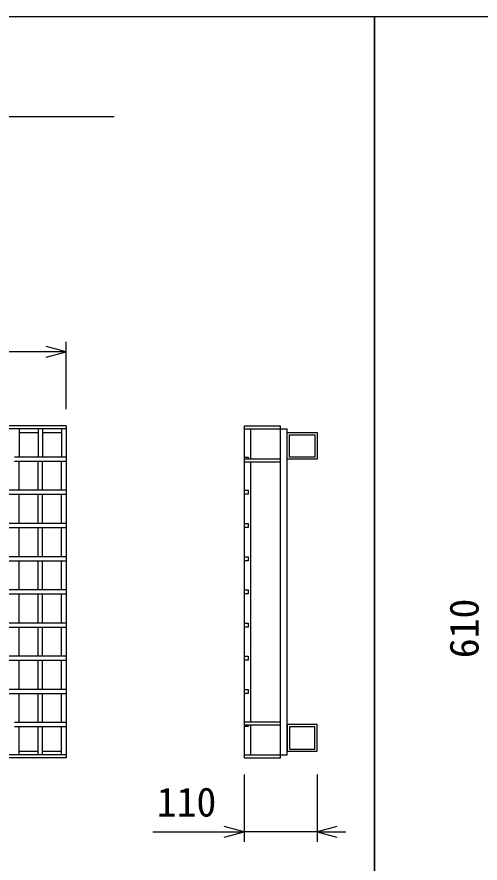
# Model space of a CAD drawing. Units: millimetres, scale not verified. Extents: x -25200 to 25200, y -8910 to 8910.
# Drawn here: x -13701 to -13003, y -3852 to -2577 of the extents above; entities that cross this region are included whole.
import ezdxf
from ezdxf.enums import TextEntityAlignment as Align

# ---------------------------------------------------------------- set-up
doc = ezdxf.new("R2010")
doc.units = ezdxf.units.MM
doc.header["$LTSCALE"] = 30
for name, color, linetype, lineweight in [('0-0_DIM', 7, 'Continuous', 25), ('0-2_HATCH', 6, 'Continuous', 25), ('0-7_TXT', 7, 'Continuous', 25)]:
    doc.layers.add(name, color=color, linetype=linetype, lineweight=lineweight)
doc.styles.add('ＭＳ ゴシック', font='')
doc.styles.get('ＭＳ ゴシック').set_extended_font_data('MS Gothic')

msp = doc.modelspace()

# ---------------------------------------------------------------- linework, layer by layer
at = {"layer": '0-0_DIM'}
for p, q in [((-13627.21, -3168.32), (-13627.21, -3066.73)), ((-13627.21, -3081.73), (-14622.21, -3081.73)), ((-13358.87, -3718.76), (-13358.87, -3820.35)), ((-13248.87, -3718.76), (-13248.87, -3820.35)), ((-13496.48, -3805.35), (-13358.87, -3805.35)), ((-13248.87, -3805.35), (-13358.87, -3805.35)), ((-13248.87, -3805.35), (-13205.4, -3805.35))]:
    msp.add_line(p, q, dxfattribs=at)
for points in [[(-13657.21, -3089.77), (-13627.21, -3081.73), (-13657.21, -3073.69)], [(-13388.87, -3813.39), (-13358.87, -3805.35), (-13388.87, -3797.31)], [(-13218.87, -3797.31), (-13248.87, -3805.35), (-13218.87, -3813.39)]]:
    msp.add_lwpolyline(points, dxfattribs=at)
at = {"layer": '0-2_HATCH'}
for p, q in [((-13627.21, -3193.54), (-14622.21, -3193.54)), ((-13627.21, -3198.04), (-14622.21, -3198.04)), ((-13697.78, -3198.04), (-13697.78, -3240.54)), ((-13669.5, -3198.04), (-13669.5, -3240.54)), ((-13662.5, -3198.04), (-13662.5, -3240.54)), ((-13634.21, -3198.04), (-13634.21, -3240.54)), ((-13627.21, -3193.54), (-13627.21, -3693.54)), ((-13358.87, -3193.54), (-13358.87, -3693.54)), ((-13358.87, -3193.54), (-13303.87, -3193.54)), ((-13358.87, -3198.04), (-13293.87, -3198.04)), ((-13348.87, -3243.04), (-13348.87, -3198.04)), ((-13293.87, -3689.04), (-13293.87, -3198.04)), ((-13697.78, -3203.54), (-13669.5, -3203.54)), ((-13662.5, -3203.54), (-13634.21, -3203.54)), ((-13627.21, -3240.54), (-13704.78, -3240.54)), ((-13704.78, -3246.54), (-13627.21, -3246.54)), ((-13697.78, -3290.54), (-13697.78, -3246.54)), ((-13669.5, -3290.54), (-13669.5, -3246.54)), ((-13662.5, -3290.54), (-13662.5, -3246.54)), ((-13634.21, -3290.54), (-13634.21, -3246.54)), ((-13358.87, -3243.04), (-13303.87, -3243.04)), ((-13358.87, -3247.54), (-13303.87, -3247.54)), ((-13348.87, -3639.54), (-13348.87, -3247.54)), ((-13627.21, -3290.54), (-14622.21, -3290.54)), ((-14622.21, -3296.54), (-13627.21, -3296.54)), ((-13697.78, -3340.54), (-13697.78, -3296.54)), ((-13669.5, -3340.54), (-13669.5, -3296.54)), ((-13662.5, -3340.54), (-13662.5, -3296.54)), ((-13634.21, -3340.54), (-13634.21, -3296.54)), ((-13627.21, -3340.54), (-14622.21, -3340.54)), ((-14622.21, -3346.54), (-13627.21, -3346.54)), ((-13697.78, -3390.54), (-13697.78, -3346.54)), ((-13669.5, -3390.54), (-13669.5, -3346.54)), ((-13662.5, -3390.54), (-13662.5, -3346.54)), ((-13634.21, -3390.54), (-13634.21, -3346.54)), ((-13627.21, -3390.54), (-14622.21, -3390.54)), ((-14622.21, -3396.54), (-13627.21, -3396.54)), ((-13697.78, -3440.54), (-13697.78, -3396.54)), ((-13669.5, -3440.54), (-13669.5, -3396.54)), ((-13662.5, -3440.54), (-13662.5, -3396.54)), ((-13634.21, -3440.54), (-13634.21, -3396.54)), ((-13627.21, -3440.54), (-14622.21, -3440.54)), ((-14622.21, -3446.54), (-13627.21, -3446.54)), ((-13697.78, -3490.54), (-13697.78, -3446.54)), ((-13669.5, -3490.54), (-13669.5, -3446.54)), ((-13662.5, -3490.54), (-13662.5, -3446.54)), ((-13634.21, -3490.54), (-13634.21, -3446.54)), ((-13627.21, -3490.54), (-14622.21, -3490.54)), ((-14622.21, -3496.54), (-13627.21, -3496.54)), ((-13697.78, -3540.54), (-13697.78, -3496.54)), ((-13669.5, -3540.54), (-13669.5, -3496.54)), ((-13662.5, -3540.54), (-13662.5, -3496.54)), ((-13634.21, -3540.54), (-13634.21, -3496.54)), ((-13627.21, -3540.54), (-14622.21, -3540.54)), ((-14622.21, -3546.54), (-13627.21, -3546.54)), ((-13697.78, -3590.54), (-13697.78, -3546.54)), ((-13669.5, -3590.54), (-13669.5, -3546.54)), ((-13662.5, -3590.54), (-13662.5, -3546.54)), ((-13634.21, -3590.54), (-13634.21, -3546.54)), ((-13627.21, -3590.54), (-14622.21, -3590.54)), ((-14622.21, -3596.54), (-13627.21, -3596.54)), ((-13697.78, -3640.54), (-13697.78, -3596.54)), ((-13669.5, -3640.54), (-13669.5, -3596.54)), ((-13662.5, -3640.54), (-13662.5, -3596.54)), ((-13634.21, -3640.54), (-13634.21, -3596.54)), ((-13627.21, -3640.54), (-13704.78, -3640.54)), ((-13358.87, -3639.54), (-13303.87, -3639.54)), ((-13358.87, -3644.04), (-13303.87, -3644.04)), ((-13348.87, -3689.04), (-13348.87, -3644.04)), ((-13704.78, -3646.54), (-13627.21, -3646.54)), ((-13697.78, -3689.04), (-13697.78, -3646.54)), ((-13669.5, -3689.04), (-13669.5, -3646.54)), ((-13662.5, -3689.04), (-13662.5, -3646.54)), ((-13634.21, -3689.04), (-13634.21, -3646.54)), ((-13697.78, -3683.54), (-13669.5, -3683.54)), ((-13662.5, -3683.54), (-13634.21, -3683.54)), ((-13627.21, -3689.04), (-14622.21, -3689.04)), ((-13627.21, -3693.54), (-14622.21, -3693.54)), ((-13358.87, -3689.04), (-13293.87, -3689.04))]:
    msp.add_line(p, q, dxfattribs=at)
for points in [[(-13358.87, -3693.54), (-13303.87, -3693.54), (-13303.87, -3193.54)], [(-13358.87, -3240.54), (-13352.87, -3240.54), (-13352.87, -3243.04)], [(-13358.87, -3290.54), (-13352.87, -3290.54), (-13352.87, -3296.54), (-13358.87, -3296.54)], [(-13358.87, -3340.54), (-13352.87, -3340.54), (-13352.87, -3346.54), (-13358.87, -3346.54)], [(-13358.87, -3390.54), (-13352.87, -3390.54), (-13352.87, -3396.54), (-13358.87, -3396.54)], [(-13358.87, -3440.54), (-13352.87, -3440.54), (-13352.87, -3446.54), (-13358.87, -3446.54)], [(-13358.87, -3490.54), (-13352.87, -3490.54), (-13352.87, -3496.54), (-13358.87, -3496.54)], [(-13358.87, -3540.54), (-13352.87, -3540.54), (-13352.87, -3546.54), (-13358.87, -3546.54)], [(-13358.87, -3590.54), (-13352.87, -3590.54), (-13352.87, -3596.54), (-13358.87, -3596.54)], [(-13352.87, -3644.04), (-13352.87, -3646.54), (-13358.87, -3646.54)]]:
    msp.add_lwpolyline(points, dxfattribs=at)
for points in [[(-13293.87, -3203.54), (-13248.87, -3203.54), (-13248.87, -3243.54), (-13293.87, -3243.54)], [(-13290.67, -3206.74), (-13252.07, -3206.74), (-13252.07, -3240.34), (-13290.67, -3240.34)], [(-13293.87, -3683.54), (-13248.87, -3683.54), (-13248.87, -3643.54), (-13293.87, -3643.54)], [(-13290.67, -3680.34), (-13252.07, -3680.34), (-13252.07, -3646.74), (-13290.67, -3646.74)]]:
    msp.add_lwpolyline(points, close=True, dxfattribs=at)
at = {"layer": '0-7_TXT'}
msp.add_line((-14570.17, -2727.21), (-13554.58, -2727.21), dxfattribs=at)
for points in [[(-14962.38, -5027.21), (-13162.38, -5027.21), (-13162.38, -2577.21), (-14962.38, -2577.21)], [(-13162.38, -5127.21), (-11362.38, -5127.21), (-11362.38, -2577.21), (-13162.38, -2577.21)]]:
    msp.add_lwpolyline(points, close=True, dxfattribs=at)

# ---------------------------------------------------------------- texts
at = {"layer": '0-0_DIM', "style": 'ＭＳ ゴシック'}
msp.add_text('610', height=43.99, rotation=90, dxfattribs=at).set_placement((-12992.21, -3543.54), align=Align.BOTTOM_LEFT)
msp.add_text('110', height=43.99, dxfattribs=at).set_placement((-13490.51, -3795.35), align=Align.BOTTOM_LEFT)

doc.saveas('drawing.dxf')
